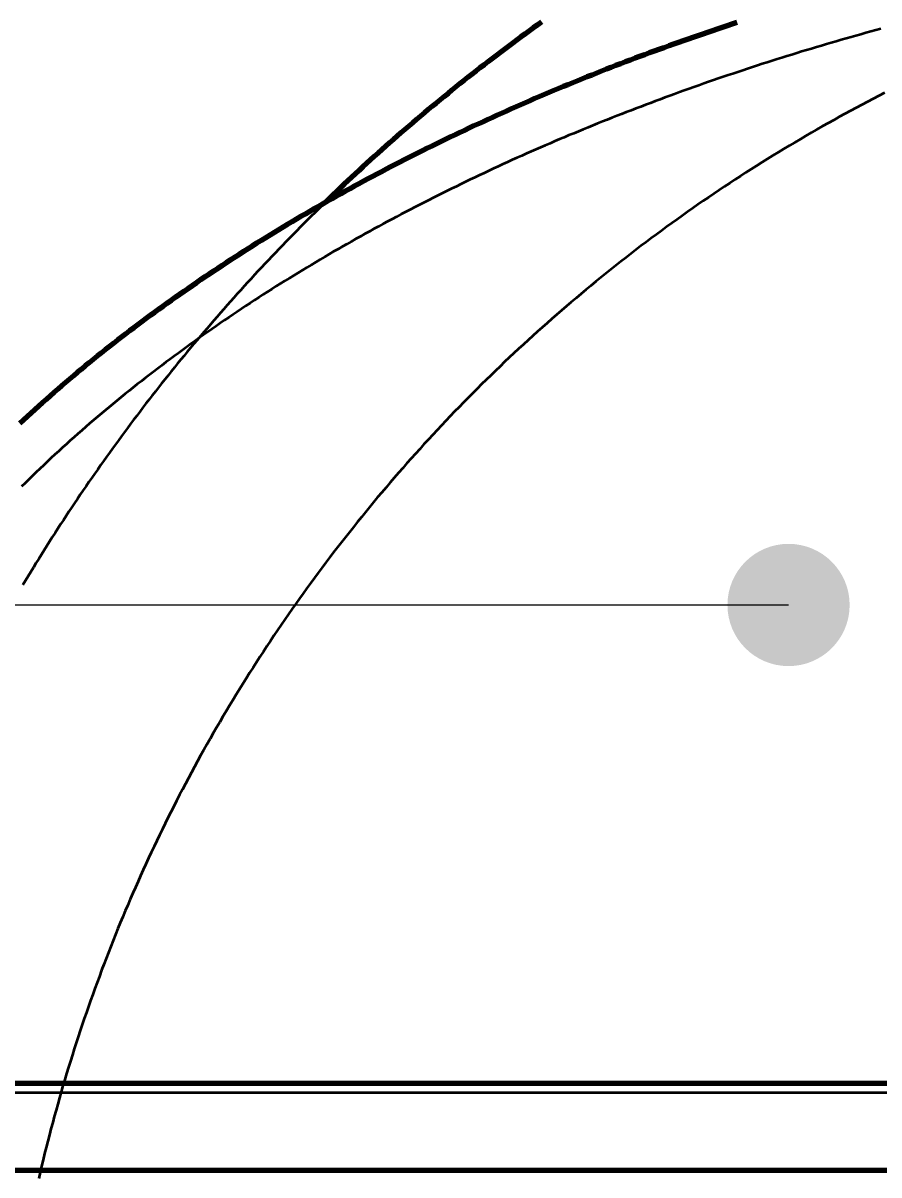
# Model space of a CAD drawing. Header units: millimetres. Extents: x 0 to 2382, y 0 to 420.
# Drawn here: x 140.21 to 148.61, y 315.55 to 326.85 of the extents above; entities that cross this region are included whole.
import ezdxf

# ---------------------------------------------------------------- set-up
doc = ezdxf.new("R2010")
doc.units = ezdxf.units.MM
doc.linetypes.add('IRAM-E-TRAZOS', pattern=[5, 4, -1])
for name, color, linetype, lineweight in [('01-VISIBLE', 7, 'CONTINUOUS', 70), ('02-OCULTA', 4, 'IRAM-E-TRAZOS', 35), ('04-COTA', 3, 'CONTINUOUS', 18), ('08-FINA', 5, 'CONTINUOUS', 18)]:
    doc.layers.add(name, color=color, linetype=linetype, lineweight=lineweight)
doc.styles.add('ISO3098', font='isocpeur.ttf')
doc.dimstyles.new('FLAMA-IRAM', dxfattribs={"dimtxt": 3.5, "dimasz": 3.5, "dimexe": 2, "dimexo": 1.5, "dimgap": 1, "dimtad": 1, "dimdec": 1, "dimtxsty": 'ISO3098', "dimblk": 'IRAM_FLECHA', "dimblk1": 'IRAM_FLECHA', "dimblk2": 'IRAM_FLECHA', "dimcen": 2.5, "dimclrd": 256, "dimclre": 256, "dimclrt": 256, "dimazin": 3, "dimtfac": 1, "dimtmove": 0, "dimatfit": 3, "dimlwd": 18, "dimlwe": 18})

# ---------------------------------------------------------------- blocks, each defined once
blk = doc.blocks.new('IRAM_FLECHA')
blk.add_solid([(0, 0), (-1, 0.125), (-1, -0.125)])

msp = doc.modelspace()

# ---------------------------------------------------------------- hatches: boundary and pattern name
at = {"layer": '08-FINA'}
h = msp.add_hatch(color=7, dxfattribs=at)
h.dxf.hatch_style = 1
edge = h.paths.add_edge_path()
edge.add_arc((147.725, 321.142), 0.6, 0, 360)

# ---------------------------------------------------------------- linework, layer by layer
at = {"layer": '01-VISIBLE'}
for points in [[(140.176, 322.926), (140.213, 322.96), (140.25, 322.995), (140.287, 323.029), (140.325, 323.062), (140.362, 323.096), (140.4, 323.13), (140.438, 323.163), (140.476, 323.197), (140.514, 323.23), (140.552, 323.263), (140.59, 323.296), (140.628, 323.329), (140.667, 323.361), (140.706, 323.394), (140.744, 323.426), (140.783, 323.458), (140.822, 323.491), (140.861, 323.523), (140.9, 323.554), (140.94, 323.586), (140.979, 323.618), (141.019, 323.649), (141.058, 323.68), (141.098, 323.712), (141.138, 323.743), (141.178, 323.774), (141.218, 323.804), (141.258, 323.835), (141.298, 323.866), (141.339, 323.896), (141.379, 323.926), (141.42, 323.956), (141.46, 323.986), (141.501, 324.016), (141.542, 324.046), (141.583, 324.075), (141.624, 324.105), (141.665, 324.134), (141.706, 324.164), (141.747, 324.193), (141.789, 324.222), (141.83, 324.25), (141.872, 324.279), (141.913, 324.308), (141.955, 324.336), (141.997, 324.365), (142.039, 324.393), (142.081, 324.421), (142.123, 324.449), (142.165, 324.477), (142.207, 324.504), (142.249, 324.532), (142.292, 324.559), (142.334, 324.587), (142.377, 324.614), (142.419, 324.641), (142.462, 324.668), (142.505, 324.695), (142.548, 324.722), (142.591, 324.748), (142.634, 324.775), (142.677, 324.801), (142.72, 324.827), (142.763, 324.853), (142.806, 324.879), (142.85, 324.905), (142.893, 324.931), (142.937, 324.957), (142.98, 324.982), (143.024, 325.008), (143.068, 325.033), (143.111, 325.058), (143.155, 325.083), (143.199, 325.108), (143.243, 325.133), (143.287, 325.158), (143.331, 325.182), (143.375, 325.207), (143.42, 325.231), (143.464, 325.255), (143.508, 325.279), (143.553, 325.304), (143.597, 325.327), (143.642, 325.351), (143.686, 325.375), (143.731, 325.398), (143.776, 325.422), (143.821, 325.445), (143.865, 325.468), (143.91, 325.492), (143.955, 325.515), (144, 325.538), (144.045, 325.56), (144.091, 325.583), (144.136, 325.606), (144.181, 325.628), (144.226, 325.65), (144.272, 325.673), (144.317, 325.695), (144.362, 325.717), (144.408, 325.739), (144.453, 325.76), (144.499, 325.782), (144.545, 325.804), (144.59, 325.825), (144.636, 325.847), (144.682, 325.868), (144.728, 325.889), (144.774, 325.91), (144.82, 325.931), (144.866, 325.952), (144.912, 325.973), (144.958, 325.993), (145.004, 326.014), (145.05, 326.034), (145.096, 326.054), (145.143, 326.075), (145.189, 326.095), (145.235, 326.115), (145.282, 326.135), (145.328, 326.155), (145.375, 326.174), (145.421, 326.194), (145.468, 326.214), (145.514, 326.233), (145.561, 326.252), (145.608, 326.271), (145.655, 326.291), (145.701, 326.309), (145.748, 326.328), (145.795, 326.347), (145.842, 326.366), (145.889, 326.384), (145.936, 326.403), (145.983, 326.421), (146.03, 326.439), (146.077, 326.457), (146.125, 326.475), (146.172, 326.493), (146.219, 326.511), (146.266, 326.529), (146.314, 326.546), (146.361, 326.564), (146.409, 326.581), (146.456, 326.598), (146.504, 326.615), (146.551, 326.632), (146.599, 326.649), (146.646, 326.666), (146.694, 326.683), (146.742, 326.7), (146.789, 326.716), (146.837, 326.733), (146.885, 326.749), (146.933, 326.765), (146.98, 326.782), (147.028, 326.798), (147.076, 326.814), (147.124, 326.83), (147.172, 326.846), (147.22, 326.861)], [(145.3, 326.865), (145.259, 326.835), (145.218, 326.806), (145.177, 326.777), (145.137, 326.747), (145.096, 326.717), (145.056, 326.688), (145.015, 326.658), (144.975, 326.628), (144.935, 326.597), (144.895, 326.567), (144.855, 326.537), (144.815, 326.506), (144.775, 326.476), (144.735, 326.445), (144.695, 326.414), (144.656, 326.384), (144.616, 326.353), (144.577, 326.322), (144.537, 326.29), (144.498, 326.259), (144.459, 326.228), (144.42, 326.196), (144.381, 326.164), (144.342, 326.133), (144.303, 326.101), (144.264, 326.069), (144.226, 326.037), (144.187, 326.005), (144.149, 325.972), (144.11, 325.94), (144.072, 325.908), (144.034, 325.875), (143.995, 325.842), (143.957, 325.809), (143.919, 325.777), (143.882, 325.744), (143.844, 325.71), (143.806, 325.677), (143.769, 325.644), (143.731, 325.61), (143.694, 325.577), (143.656, 325.543), (143.619, 325.51), (143.582, 325.476), (143.545, 325.442), (143.508, 325.408), (143.471, 325.374), (143.434, 325.339), (143.398, 325.305), (143.361, 325.271), (143.325, 325.236), (143.288, 325.202), (143.252, 325.167), (143.216, 325.132), (143.18, 325.097)], [(145.3, 326.865), (145.259, 326.835), (145.218, 326.806), (145.177, 326.777), (145.137, 326.747), (145.096, 326.717), (145.056, 326.688), (145.015, 326.658), (144.975, 326.628), (144.935, 326.597), (144.895, 326.567), (144.855, 326.537), (144.815, 326.506), (144.775, 326.476), (144.735, 326.445), (144.695, 326.414), (144.656, 326.384), (144.616, 326.353), (144.577, 326.322), (144.537, 326.29), (144.498, 326.259), (144.459, 326.228), (144.42, 326.196), (144.381, 326.164), (144.342, 326.133), (144.303, 326.101), (144.264, 326.069), (144.226, 326.037), (144.187, 326.005), (144.149, 325.972), (144.11, 325.94), (144.072, 325.908), (144.034, 325.875), (143.995, 325.842), (143.957, 325.809), (143.919, 325.777), (143.882, 325.744), (143.844, 325.71), (143.806, 325.677), (143.769, 325.644), (143.731, 325.61), (143.694, 325.577), (143.656, 325.543), (143.619, 325.51), (143.582, 325.476), (143.545, 325.442), (143.508, 325.408), (143.471, 325.374), (143.434, 325.339), (143.398, 325.305), (143.361, 325.271), (143.325, 325.236), (143.288, 325.202), (143.252, 325.167), (143.216, 325.132), (143.18, 325.097)], [(145.3, 326.865), (145.259, 326.835), (145.218, 326.806), (145.177, 326.777), (145.137, 326.747), (145.096, 326.717), (145.056, 326.688), (145.015, 326.658), (144.975, 326.628), (144.935, 326.597), (144.895, 326.567), (144.855, 326.537), (144.815, 326.506), (144.775, 326.476), (144.735, 326.445), (144.695, 326.414), (144.656, 326.384), (144.616, 326.353), (144.577, 326.322), (144.537, 326.29), (144.498, 326.259), (144.459, 326.228), (144.42, 326.196), (144.381, 326.164), (144.342, 326.133), (144.303, 326.101), (144.264, 326.069), (144.226, 326.037), (144.187, 326.005), (144.149, 325.972), (144.11, 325.94), (144.072, 325.908), (144.034, 325.875), (143.995, 325.842), (143.957, 325.809), (143.919, 325.777), (143.882, 325.744), (143.844, 325.71), (143.806, 325.677), (143.769, 325.644), (143.731, 325.61), (143.694, 325.577), (143.656, 325.543), (143.619, 325.51), (143.582, 325.476), (143.545, 325.442), (143.508, 325.408), (143.471, 325.374), (143.434, 325.339), (143.398, 325.305), (143.361, 325.271), (143.325, 325.236), (143.288, 325.202), (143.252, 325.167), (143.216, 325.132), (143.18, 325.097)], [(145.3, 326.865), (145.259, 326.835), (145.218, 326.806), (145.177, 326.777), (145.137, 326.747), (145.096, 326.717), (145.056, 326.688), (145.015, 326.658), (144.975, 326.628), (144.935, 326.597), (144.895, 326.567), (144.855, 326.537), (144.815, 326.506), (144.775, 326.476), (144.735, 326.445), (144.695, 326.414), (144.656, 326.384), (144.616, 326.353), (144.577, 326.322), (144.537, 326.29), (144.498, 326.259), (144.459, 326.228), (144.42, 326.196), (144.381, 326.164), (144.342, 326.133), (144.303, 326.101), (144.264, 326.069), (144.226, 326.037), (144.187, 326.005), (144.149, 325.972), (144.11, 325.94), (144.072, 325.908), (144.034, 325.875), (143.995, 325.842), (143.957, 325.809), (143.919, 325.777), (143.882, 325.744), (143.844, 325.71), (143.806, 325.677), (143.769, 325.644), (143.731, 325.61), (143.694, 325.577), (143.656, 325.543), (143.619, 325.51), (143.582, 325.476), (143.545, 325.442), (143.508, 325.408), (143.471, 325.374), (143.434, 325.339), (143.398, 325.305), (143.361, 325.271), (143.325, 325.236), (143.288, 325.202), (143.252, 325.167), (143.216, 325.132), (143.18, 325.097)], [(140.12, 316.45), (140.218, 316.45), (140.315, 316.45), (140.413, 316.45), (140.51, 316.45), (140.608, 316.45), (140.705, 316.45), (140.803, 316.45), (140.9, 316.45), (140.998, 316.45), (141.095, 316.45), (141.193, 316.45), (141.29, 316.45), (141.388, 316.45), (141.485, 316.45), (141.583, 316.45), (141.68, 316.45), (141.778, 316.45), (141.875, 316.45), (141.973, 316.45), (142.07, 316.45), (142.168, 316.45), (142.265, 316.45), (142.363, 316.45), (142.46, 316.45), (142.558, 316.45), (142.655, 316.45), (142.753, 316.45), (142.85, 316.45), (142.948, 316.45), (143.045, 316.45), (143.143, 316.45), (143.24, 316.45), (143.338, 316.45), (143.435, 316.45), (143.533, 316.45), (143.63, 316.45), (143.728, 316.45), (143.825, 316.45), (143.923, 316.45), (144.02, 316.45), (144.118, 316.45), (144.215, 316.45), (144.313, 316.45), (144.41, 316.45), (144.508, 316.45), (144.605, 316.45), (144.703, 316.45), (144.8, 316.45), (144.898, 316.45), (144.995, 316.45), (145.093, 316.45), (145.19, 316.45), (145.288, 316.45), (145.385, 316.45), (145.483, 316.45), (145.58, 316.45), (145.678, 316.45), (145.775, 316.45), (145.873, 316.45), (145.97, 316.45), (146.068, 316.45), (146.165, 316.45), (146.263, 316.45), (146.36, 316.45), (146.458, 316.45), (146.555, 316.45), (146.653, 316.45), (146.75, 316.45), (146.848, 316.45), (146.945, 316.45), (147.043, 316.45), (147.14, 316.45), (147.238, 316.45), (147.335, 316.45), (147.433, 316.45), (147.53, 316.45), (147.628, 316.45), (147.725, 316.45), (147.823, 316.45), (147.92, 316.45), (148.018, 316.45), (148.115, 316.45), (148.213, 316.45), (148.31, 316.45), (148.408, 316.45), (148.505, 316.45), (148.603, 316.45), (148.7, 316.45)], [(140.127, 315.595), (140.223, 315.595), (140.32, 315.595), (140.416, 315.595), (140.512, 315.595), (140.608, 315.595), (140.705, 315.595), (140.801, 315.595), (140.897, 315.595), (140.994, 315.595), (141.09, 315.595), (141.186, 315.595), (141.283, 315.595), (141.379, 315.595), (141.475, 315.595), (141.572, 315.595), (141.668, 315.595), (141.764, 315.595), (141.861, 315.595), (141.957, 315.595), (142.053, 315.595), (142.149, 315.595), (142.246, 315.595), (142.342, 315.595), (142.438, 315.595), (142.535, 315.595), (142.631, 315.595), (142.727, 315.595), (142.824, 315.595), (142.92, 315.595), (143.016, 315.595), (143.113, 315.595), (143.209, 315.595), (143.305, 315.595), (143.402, 315.595), (143.498, 315.595), (143.594, 315.595), (143.69, 315.595), (143.787, 315.595), (143.883, 315.595), (143.979, 315.595), (144.076, 315.595), (144.172, 315.595), (144.268, 315.595), (144.365, 315.595), (144.461, 315.595), (144.557, 315.595), (144.654, 315.595), (144.75, 315.595), (144.846, 315.595), (144.943, 315.595), (145.039, 315.595), (145.135, 315.595), (145.231, 315.595), (145.328, 315.595), (145.424, 315.595), (145.52, 315.595), (145.617, 315.595), (145.713, 315.595), (145.809, 315.595), (145.906, 315.595), (146.002, 315.595), (146.098, 315.595), (146.195, 315.595), (146.291, 315.595), (146.387, 315.595), (146.484, 315.595), (146.58, 315.595), (146.676, 315.595), (146.772, 315.595), (146.869, 315.595), (146.965, 315.595), (147.061, 315.595), (147.158, 315.595), (147.254, 315.595), (147.35, 315.595), (147.447, 315.595), (147.543, 315.595), (147.639, 315.595), (147.736, 315.595), (147.832, 315.595), (147.928, 315.595), (148.025, 315.595), (148.121, 315.595), (148.217, 315.595), (148.313, 315.595), (148.41, 315.595), (148.506, 315.595), (148.602, 315.595), (148.699, 315.595)]]:
    msp.add_lwpolyline(points, dxfattribs=at)
at = {"layer": '02-OCULTA'}
for points in [[(148.631, 326.797), (148.582, 326.784), (148.534, 326.77), (148.485, 326.757), (148.436, 326.743), (148.387, 326.73), (148.339, 326.716), (148.29, 326.702), (148.241, 326.688), (148.193, 326.674), (148.144, 326.66), (148.096, 326.646), (148.047, 326.631), (147.999, 326.617), (147.95, 326.602), (147.902, 326.588), (147.853, 326.573), (147.805, 326.558), (147.757, 326.543), (147.708, 326.528), (147.66, 326.513), (147.612, 326.498), (147.563, 326.483), (147.515, 326.468), (147.467, 326.452), (147.419, 326.436), (147.371, 326.421), (147.323, 326.405), (147.275, 326.389), (147.227, 326.373), (147.179, 326.357), (147.131, 326.341), (147.083, 326.325), (147.035, 326.308), (146.987, 326.292), (146.939, 326.276), (146.892, 326.259), (146.844, 326.242), (146.796, 326.225), (146.748, 326.208), (146.701, 326.191), (146.653, 326.174), (146.606, 326.157), (146.558, 326.14), (146.511, 326.122), (146.463, 326.105), (146.416, 326.087), (146.368, 326.069), (146.321, 326.051), (146.274, 326.033), (146.226, 326.015), (146.179, 325.997), (146.132, 325.979), (146.085, 325.961), (146.038, 325.942), (145.991, 325.924), (145.944, 325.905), (145.897, 325.886), (145.85, 325.867), (145.803, 325.848), (145.756, 325.829), (145.709, 325.81), (145.662, 325.791), (145.616, 325.771), (145.569, 325.752), (145.522, 325.732), (145.476, 325.713), (145.429, 325.693), (145.383, 325.673), (145.336, 325.653), (145.29, 325.633), (145.243, 325.612), (145.197, 325.592), (145.151, 325.572), (145.105, 325.551), (145.058, 325.53), (145.012, 325.51), (144.966, 325.489), (144.92, 325.468), (144.874, 325.446), (144.828, 325.425), (144.782, 325.404), (144.737, 325.382), (144.691, 325.361), (144.645, 325.339), (144.599, 325.317), (144.554, 325.295), (144.508, 325.273), (144.463, 325.251), (144.417, 325.229), (144.372, 325.207), (144.327, 325.184), (144.281, 325.162), (144.236, 325.139), (144.191, 325.116), (144.146, 325.093), (144.101, 325.07), (144.056, 325.047), (144.011, 325.024), (143.966, 325), (143.921, 324.977), (143.876, 324.953), (143.832, 324.929), (143.787, 324.906), (143.743, 324.882), (143.698, 324.857), (143.654, 324.833), (143.609, 324.809), (143.565, 324.784), (143.521, 324.76), (143.477, 324.735), (143.433, 324.71), (143.389, 324.685), (143.345, 324.66), (143.301, 324.635), (143.257, 324.61), (143.213, 324.584), (143.17, 324.559), (143.126, 324.533), (143.082, 324.507), (143.039, 324.481), (142.996, 324.455), (142.952, 324.429), (142.909, 324.403), (142.866, 324.376), (142.823, 324.35), (142.78, 324.323), (142.737, 324.296), (142.694, 324.27), (142.651, 324.242), (142.609, 324.215), (142.566, 324.188), (142.524, 324.161), (142.481, 324.133), (142.439, 324.105), (142.397, 324.077), (142.354, 324.049), (142.312, 324.021), (142.27, 323.993), (142.228, 323.965), (142.187, 323.936), (142.145, 323.908), (142.103, 323.879), (142.062, 323.85), (142.02, 323.821), (141.979, 323.792), (141.937, 323.763), (141.896, 323.733), (141.855, 323.704), (141.814, 323.674), (141.773, 323.644), (141.733, 323.615), (141.692, 323.584), (141.651, 323.554), (141.611, 323.524), (141.57, 323.493), (141.53, 323.463), (141.49, 323.432), (141.45, 323.401), (141.41, 323.37), (141.37, 323.339), (141.33, 323.308), (141.29, 323.276), (141.251, 323.245), (141.211, 323.213), (141.172, 323.181), (141.133, 323.149), (141.094, 323.117), (141.055, 323.085), (141.016, 323.053), (140.977, 323.02), (140.938, 322.988), (140.9, 322.955), (140.861, 322.922), (140.823, 322.889), (140.785, 322.856), (140.747, 322.822), (140.709, 322.789), (140.671, 322.755), (140.634, 322.721), (140.596, 322.687), (140.559, 322.653), (140.521, 322.619), (140.484, 322.585), (140.447, 322.55), (140.411, 322.515), (140.374, 322.48), (140.337, 322.445), (140.301, 322.41), (140.265, 322.375), (140.229, 322.339), (140.193, 322.304)], [(148.666, 326.169), (148.611, 326.14), (148.555, 326.111), (148.499, 326.082), (148.444, 326.052), (148.388, 326.023), (148.333, 325.993), (148.278, 325.963), (148.223, 325.933), (148.168, 325.902), (148.113, 325.872), (148.058, 325.841), (148.004, 325.81), (147.949, 325.778), (147.895, 325.747), (147.841, 325.715), (147.786, 325.683), (147.733, 325.651), (147.679, 325.618), (147.625, 325.586), (147.571, 325.553), (147.518, 325.52), (147.465, 325.487), (147.411, 325.453), (147.358, 325.42), (147.306, 325.386), (147.253, 325.352), (147.2, 325.317), (147.148, 325.283), (147.095, 325.248), (147.043, 325.213), (146.991, 325.178), (146.939, 325.143), (146.887, 325.108), (146.835, 325.072), (146.784, 325.036), (146.732, 325), (146.681, 324.963), (146.63, 324.927), (146.579, 324.89), (146.528, 324.853), (146.478, 324.816), (146.427, 324.779), (146.377, 324.741), (146.326, 324.704), (146.276, 324.666), (146.226, 324.628), (146.177, 324.589), (146.127, 324.551), (146.077, 324.512), (146.028, 324.473), (145.979, 324.434), (145.93, 324.395), (145.881, 324.355), (145.832, 324.316), (145.784, 324.276), (145.735, 324.236), (145.687, 324.196), (145.639, 324.155), (145.591, 324.115), (145.543, 324.074), (145.496, 324.033), (145.448, 323.992), (145.401, 323.95), (145.354, 323.909), (145.307, 323.867), (145.26, 323.825), (145.213, 323.783), (145.167, 323.741), (145.121, 323.698), (145.074, 323.656), (145.028, 323.613), (144.983, 323.57), (144.937, 323.527), (144.892, 323.483), (144.846, 323.44), (144.801, 323.396), (144.756, 323.352), (144.711, 323.308), (144.667, 323.264), (144.622, 323.219), (144.578, 323.175), (144.534, 323.13), (144.49, 323.085), (144.446, 323.04), (144.403, 322.995), (144.36, 322.949), (144.316, 322.904), (144.273, 322.858), (144.231, 322.812), (144.188, 322.766), (144.145, 322.719), (144.103, 322.673), (144.061, 322.626), (144.019, 322.58), (143.977, 322.533), (143.936, 322.485), (143.894, 322.438), (143.853, 322.391), (143.812, 322.343), (143.772, 322.295), (143.731, 322.247), (143.69, 322.199), (143.65, 322.151), (143.61, 322.103), (143.57, 322.054), (143.531, 322.005), (143.491, 321.957), (143.452, 321.907), (143.413, 321.858), (143.374, 321.809), (143.335, 321.759), (143.297, 321.71), (143.258, 321.66), (143.22, 321.61), (143.182, 321.56), (143.145, 321.51), (143.107, 321.459), (143.07, 321.409), (143.033, 321.358), (142.996, 321.307), (142.959, 321.256), (142.922, 321.205), (142.886, 321.154), (142.85, 321.103), (142.814, 321.051), (142.778, 320.999), (142.743, 320.948), (142.707, 320.896), (142.672, 320.844), (142.637, 320.791), (142.603, 320.739), (142.568, 320.687), (142.534, 320.634), (142.5, 320.581), (142.466, 320.528), (142.432, 320.475), (142.399, 320.422), (142.366, 320.369), (142.333, 320.315), (142.3, 320.262), (142.267, 320.208), (142.235, 320.154), (142.202, 320.1), (142.17, 320.046), (142.139, 319.992), (142.107, 319.938), (142.076, 319.883), (142.045, 319.829), (142.014, 319.774), (141.983, 319.719), (141.952, 319.664), (141.922, 319.609), (141.892, 319.554), (141.862, 319.499), (141.833, 319.443), (141.803, 319.388), (141.774, 319.332), (141.745, 319.277), (141.716, 319.221), (141.688, 319.165), (141.659, 319.109), (141.631, 319.052), (141.603, 318.996), (141.576, 318.94), (141.548, 318.883), (141.521, 318.827), (141.494, 318.77), (141.467, 318.713), (141.441, 318.656), (141.414, 318.599), (141.388, 318.542), (141.362, 318.485), (141.337, 318.427), (141.311, 318.37), (141.286, 318.312), (141.261, 318.255), (141.236, 318.197), (141.212, 318.139), (141.188, 318.081), (141.163, 318.023), (141.14, 317.965), (141.116, 317.907), (141.093, 317.849), (141.069, 317.79), (141.046, 317.732), (141.024, 317.673), (141.001, 317.614), (140.979, 317.556), (140.957, 317.497), (140.935, 317.438), (140.914, 317.379), (140.892, 317.32), (140.871, 317.261), (140.85, 317.201), (140.83, 317.142), (140.809, 317.083), (140.789, 317.023), (140.769, 316.964), (140.75, 316.904), (140.73, 316.844), (140.711, 316.784), (140.692, 316.725), (140.673, 316.665), (140.655, 316.605), (140.636, 316.544), (140.618, 316.484), (140.6, 316.424), (140.583, 316.364), (140.566, 316.303), (140.548, 316.243), (140.532, 316.182), (140.515, 316.122), (140.499, 316.061), (140.482, 316), (140.466, 315.94), (140.451, 315.879), (140.435, 315.818), (140.42, 315.757), (140.405, 315.696), (140.39, 315.635), (140.376, 315.574), (140.362, 315.513)], [(148.666, 326.169), (148.611, 326.14), (148.555, 326.111), (148.499, 326.082), (148.444, 326.052), (148.388, 326.023), (148.333, 325.993), (148.278, 325.963), (148.223, 325.933), (148.168, 325.902), (148.113, 325.872), (148.058, 325.841), (148.004, 325.81), (147.949, 325.778), (147.895, 325.747), (147.841, 325.715), (147.786, 325.683), (147.733, 325.651), (147.679, 325.618), (147.625, 325.586), (147.571, 325.553), (147.518, 325.52), (147.465, 325.487), (147.411, 325.453), (147.358, 325.42), (147.306, 325.386), (147.253, 325.352), (147.2, 325.317), (147.148, 325.283), (147.095, 325.248), (147.043, 325.213), (146.991, 325.178), (146.939, 325.143), (146.887, 325.108), (146.835, 325.072), (146.784, 325.036), (146.732, 325), (146.681, 324.963), (146.63, 324.927), (146.579, 324.89), (146.528, 324.853), (146.478, 324.816), (146.427, 324.779), (146.377, 324.741), (146.326, 324.704), (146.276, 324.666), (146.226, 324.628), (146.177, 324.589), (146.127, 324.551), (146.077, 324.512), (146.028, 324.473), (145.979, 324.434), (145.93, 324.395), (145.881, 324.355), (145.832, 324.316), (145.784, 324.276), (145.735, 324.236), (145.687, 324.196), (145.639, 324.155), (145.591, 324.115), (145.543, 324.074), (145.496, 324.033), (145.448, 323.992), (145.401, 323.95), (145.354, 323.909), (145.307, 323.867), (145.26, 323.825), (145.213, 323.783), (145.167, 323.741), (145.121, 323.698), (145.074, 323.656), (145.028, 323.613), (144.983, 323.57), (144.937, 323.527), (144.892, 323.483), (144.846, 323.44), (144.801, 323.396), (144.756, 323.352), (144.711, 323.308), (144.667, 323.264), (144.622, 323.219), (144.578, 323.175), (144.534, 323.13), (144.49, 323.085), (144.446, 323.04), (144.403, 322.995), (144.36, 322.949), (144.316, 322.904), (144.273, 322.858), (144.231, 322.812), (144.188, 322.766), (144.145, 322.719), (144.103, 322.673), (144.061, 322.626), (144.019, 322.58), (143.977, 322.533), (143.936, 322.485), (143.894, 322.438), (143.853, 322.391), (143.812, 322.343), (143.772, 322.295), (143.731, 322.247), (143.69, 322.199), (143.65, 322.151), (143.61, 322.103), (143.57, 322.054), (143.531, 322.005), (143.491, 321.957), (143.452, 321.907), (143.413, 321.858), (143.374, 321.809), (143.335, 321.759), (143.297, 321.71), (143.258, 321.66), (143.22, 321.61), (143.182, 321.56), (143.145, 321.51), (143.107, 321.459), (143.07, 321.409), (143.033, 321.358), (142.996, 321.307), (142.959, 321.256), (142.922, 321.205), (142.886, 321.154), (142.85, 321.103), (142.814, 321.051), (142.778, 320.999), (142.743, 320.948), (142.707, 320.896), (142.672, 320.844), (142.637, 320.791), (142.603, 320.739), (142.568, 320.687), (142.534, 320.634), (142.5, 320.581), (142.466, 320.528), (142.432, 320.475), (142.399, 320.422), (142.366, 320.369), (142.333, 320.315), (142.3, 320.262), (142.267, 320.208), (142.235, 320.154), (142.202, 320.1), (142.17, 320.046), (142.139, 319.992), (142.107, 319.938), (142.076, 319.883), (142.045, 319.829), (142.014, 319.774), (141.983, 319.719), (141.952, 319.664), (141.922, 319.609), (141.892, 319.554), (141.862, 319.499), (141.833, 319.443), (141.803, 319.388), (141.774, 319.332), (141.745, 319.277), (141.716, 319.221), (141.688, 319.165), (141.659, 319.109), (141.631, 319.052), (141.603, 318.996), (141.576, 318.94), (141.548, 318.883), (141.521, 318.827), (141.494, 318.77), (141.467, 318.713), (141.441, 318.656), (141.414, 318.599), (141.388, 318.542), (141.362, 318.485), (141.337, 318.427), (141.311, 318.37), (141.286, 318.312), (141.261, 318.255), (141.236, 318.197), (141.212, 318.139), (141.188, 318.081), (141.163, 318.023), (141.14, 317.965), (141.116, 317.907), (141.093, 317.849), (141.069, 317.79), (141.046, 317.732), (141.024, 317.673), (141.001, 317.614), (140.979, 317.556), (140.957, 317.497), (140.935, 317.438), (140.914, 317.379), (140.892, 317.32), (140.871, 317.261), (140.85, 317.201), (140.83, 317.142), (140.809, 317.083), (140.789, 317.023), (140.769, 316.964), (140.75, 316.904), (140.73, 316.844), (140.711, 316.784), (140.692, 316.725), (140.673, 316.665), (140.655, 316.605), (140.636, 316.544), (140.618, 316.484), (140.6, 316.424), (140.583, 316.364), (140.566, 316.303), (140.548, 316.243), (140.532, 316.182), (140.515, 316.122), (140.499, 316.061), (140.482, 316), (140.466, 315.94), (140.451, 315.879), (140.435, 315.818), (140.42, 315.757), (140.405, 315.696), (140.39, 315.635), (140.376, 315.574), (140.362, 315.513)], [(148.666, 326.169), (148.611, 326.14), (148.555, 326.111), (148.499, 326.082), (148.444, 326.052), (148.388, 326.023), (148.333, 325.993), (148.278, 325.963), (148.223, 325.933), (148.168, 325.902), (148.113, 325.872), (148.058, 325.841), (148.004, 325.81), (147.949, 325.778), (147.895, 325.747), (147.841, 325.715), (147.786, 325.683), (147.733, 325.651), (147.679, 325.618), (147.625, 325.586), (147.571, 325.553), (147.518, 325.52), (147.465, 325.487), (147.411, 325.453), (147.358, 325.42), (147.306, 325.386), (147.253, 325.352), (147.2, 325.317), (147.148, 325.283), (147.095, 325.248), (147.043, 325.213), (146.991, 325.178), (146.939, 325.143), (146.887, 325.108), (146.835, 325.072), (146.784, 325.036), (146.732, 325), (146.681, 324.963), (146.63, 324.927), (146.579, 324.89), (146.528, 324.853), (146.478, 324.816), (146.427, 324.779), (146.377, 324.741), (146.326, 324.704), (146.276, 324.666), (146.226, 324.628), (146.177, 324.589), (146.127, 324.551), (146.077, 324.512), (146.028, 324.473), (145.979, 324.434), (145.93, 324.395), (145.881, 324.355), (145.832, 324.316), (145.784, 324.276), (145.735, 324.236), (145.687, 324.196), (145.639, 324.155), (145.591, 324.115), (145.543, 324.074), (145.496, 324.033), (145.448, 323.992), (145.401, 323.95), (145.354, 323.909), (145.307, 323.867), (145.26, 323.825), (145.213, 323.783), (145.167, 323.741), (145.121, 323.698), (145.074, 323.656), (145.028, 323.613), (144.983, 323.57), (144.937, 323.527), (144.892, 323.483), (144.846, 323.44), (144.801, 323.396), (144.756, 323.352), (144.711, 323.308), (144.667, 323.264), (144.622, 323.219), (144.578, 323.175), (144.534, 323.13), (144.49, 323.085), (144.446, 323.04), (144.403, 322.995), (144.36, 322.949), (144.316, 322.904), (144.273, 322.858), (144.231, 322.812), (144.188, 322.766), (144.145, 322.719), (144.103, 322.673), (144.061, 322.626), (144.019, 322.58), (143.977, 322.533), (143.936, 322.485), (143.894, 322.438), (143.853, 322.391), (143.812, 322.343), (143.772, 322.295), (143.731, 322.247), (143.69, 322.199), (143.65, 322.151), (143.61, 322.103), (143.57, 322.054), (143.531, 322.005), (143.491, 321.957), (143.452, 321.907), (143.413, 321.858), (143.374, 321.809), (143.335, 321.759), (143.297, 321.71), (143.258, 321.66), (143.22, 321.61), (143.182, 321.56), (143.145, 321.51), (143.107, 321.459), (143.07, 321.409), (143.033, 321.358), (142.996, 321.307), (142.959, 321.256), (142.922, 321.205), (142.886, 321.154), (142.85, 321.103), (142.814, 321.051), (142.778, 320.999), (142.743, 320.948), (142.707, 320.896), (142.672, 320.844), (142.637, 320.791), (142.603, 320.739), (142.568, 320.687), (142.534, 320.634), (142.5, 320.581), (142.466, 320.528), (142.432, 320.475), (142.399, 320.422), (142.366, 320.369), (142.333, 320.315), (142.3, 320.262), (142.267, 320.208), (142.235, 320.154), (142.202, 320.1), (142.17, 320.046), (142.139, 319.992), (142.107, 319.938), (142.076, 319.883), (142.045, 319.829), (142.014, 319.774), (141.983, 319.719), (141.952, 319.664), (141.922, 319.609), (141.892, 319.554), (141.862, 319.499), (141.833, 319.443), (141.803, 319.388), (141.774, 319.332), (141.745, 319.277), (141.716, 319.221), (141.688, 319.165), (141.659, 319.109), (141.631, 319.052), (141.603, 318.996), (141.576, 318.94), (141.548, 318.883), (141.521, 318.827), (141.494, 318.77), (141.467, 318.713), (141.441, 318.656), (141.414, 318.599), (141.388, 318.542), (141.362, 318.485), (141.337, 318.427), (141.311, 318.37), (141.286, 318.312), (141.261, 318.255), (141.236, 318.197), (141.212, 318.139), (141.188, 318.081), (141.163, 318.023), (141.14, 317.965), (141.116, 317.907), (141.093, 317.849), (141.069, 317.79), (141.046, 317.732), (141.024, 317.673), (141.001, 317.614), (140.979, 317.556), (140.957, 317.497), (140.935, 317.438), (140.914, 317.379), (140.892, 317.32), (140.871, 317.261), (140.85, 317.201), (140.83, 317.142), (140.809, 317.083), (140.789, 317.023), (140.769, 316.964), (140.75, 316.904), (140.73, 316.844), (140.711, 316.784), (140.692, 316.725), (140.673, 316.665), (140.655, 316.605), (140.636, 316.544), (140.618, 316.484), (140.6, 316.424), (140.583, 316.364), (140.566, 316.303), (140.548, 316.243), (140.532, 316.182), (140.515, 316.122), (140.499, 316.061), (140.482, 316), (140.466, 315.94), (140.451, 315.879), (140.435, 315.818), (140.42, 315.757), (140.405, 315.696), (140.39, 315.635), (140.376, 315.574), (140.362, 315.513)], [(148.666, 326.169), (148.611, 326.14), (148.555, 326.111), (148.499, 326.082), (148.444, 326.052), (148.388, 326.023), (148.333, 325.993), (148.278, 325.963), (148.223, 325.933), (148.168, 325.902), (148.113, 325.872), (148.058, 325.841), (148.004, 325.81), (147.949, 325.778), (147.895, 325.747), (147.841, 325.715), (147.786, 325.683), (147.733, 325.651), (147.679, 325.618), (147.625, 325.586), (147.571, 325.553), (147.518, 325.52), (147.465, 325.487), (147.411, 325.453), (147.358, 325.42), (147.306, 325.386), (147.253, 325.352), (147.2, 325.317), (147.148, 325.283), (147.095, 325.248), (147.043, 325.213), (146.991, 325.178), (146.939, 325.143), (146.887, 325.108), (146.835, 325.072), (146.784, 325.036), (146.732, 325), (146.681, 324.963), (146.63, 324.927), (146.579, 324.89), (146.528, 324.853), (146.478, 324.816), (146.427, 324.779), (146.377, 324.741), (146.326, 324.704), (146.276, 324.666), (146.226, 324.628), (146.177, 324.589), (146.127, 324.551), (146.077, 324.512), (146.028, 324.473), (145.979, 324.434), (145.93, 324.395), (145.881, 324.355), (145.832, 324.316), (145.784, 324.276), (145.735, 324.236), (145.687, 324.196), (145.639, 324.155), (145.591, 324.115), (145.543, 324.074), (145.496, 324.033), (145.448, 323.992), (145.401, 323.95), (145.354, 323.909), (145.307, 323.867), (145.26, 323.825), (145.213, 323.783), (145.167, 323.741), (145.121, 323.698), (145.074, 323.656), (145.028, 323.613), (144.983, 323.57), (144.937, 323.527), (144.892, 323.483), (144.846, 323.44), (144.801, 323.396), (144.756, 323.352), (144.711, 323.308), (144.667, 323.264), (144.622, 323.219), (144.578, 323.175), (144.534, 323.13), (144.49, 323.085), (144.446, 323.04), (144.403, 322.995), (144.36, 322.949), (144.316, 322.904), (144.273, 322.858), (144.231, 322.812), (144.188, 322.766), (144.145, 322.719), (144.103, 322.673), (144.061, 322.626), (144.019, 322.58), (143.977, 322.533), (143.936, 322.485), (143.894, 322.438), (143.853, 322.391), (143.812, 322.343), (143.772, 322.295), (143.731, 322.247), (143.69, 322.199), (143.65, 322.151), (143.61, 322.103), (143.57, 322.054), (143.531, 322.005), (143.491, 321.957), (143.452, 321.907), (143.413, 321.858), (143.374, 321.809), (143.335, 321.759), (143.297, 321.71), (143.258, 321.66), (143.22, 321.61), (143.182, 321.56), (143.145, 321.51), (143.107, 321.459), (143.07, 321.409), (143.033, 321.358), (142.996, 321.307), (142.959, 321.256), (142.922, 321.205), (142.886, 321.154), (142.85, 321.103), (142.814, 321.051), (142.778, 320.999), (142.743, 320.948), (142.707, 320.896), (142.672, 320.844), (142.637, 320.791), (142.603, 320.739), (142.568, 320.687), (142.534, 320.634), (142.5, 320.581), (142.466, 320.528), (142.432, 320.475), (142.399, 320.422), (142.366, 320.369), (142.333, 320.315), (142.3, 320.262), (142.267, 320.208), (142.235, 320.154), (142.202, 320.1), (142.17, 320.046), (142.139, 319.992), (142.107, 319.938), (142.076, 319.883), (142.045, 319.829), (142.014, 319.774), (141.983, 319.719), (141.952, 319.664), (141.922, 319.609), (141.892, 319.554), (141.862, 319.499), (141.833, 319.443), (141.803, 319.388), (141.774, 319.332), (141.745, 319.277), (141.716, 319.221), (141.688, 319.165), (141.659, 319.109), (141.631, 319.052), (141.603, 318.996), (141.576, 318.94), (141.548, 318.883), (141.521, 318.827), (141.494, 318.77), (141.467, 318.713), (141.441, 318.656), (141.414, 318.599), (141.388, 318.542), (141.362, 318.485), (141.337, 318.427), (141.311, 318.37), (141.286, 318.312), (141.261, 318.255), (141.236, 318.197), (141.212, 318.139), (141.188, 318.081), (141.163, 318.023), (141.14, 317.965), (141.116, 317.907), (141.093, 317.849), (141.069, 317.79), (141.046, 317.732), (141.024, 317.673), (141.001, 317.614), (140.979, 317.556), (140.957, 317.497), (140.935, 317.438), (140.914, 317.379), (140.892, 317.32), (140.871, 317.261), (140.85, 317.201), (140.83, 317.142), (140.809, 317.083), (140.789, 317.023), (140.769, 316.964), (140.75, 316.904), (140.73, 316.844), (140.711, 316.784), (140.692, 316.725), (140.673, 316.665), (140.655, 316.605), (140.636, 316.544), (140.618, 316.484), (140.6, 316.424), (140.583, 316.364), (140.566, 316.303), (140.548, 316.243), (140.532, 316.182), (140.515, 316.122), (140.499, 316.061), (140.482, 316), (140.466, 315.94), (140.451, 315.879), (140.435, 315.818), (140.42, 315.757), (140.405, 315.696), (140.39, 315.635), (140.376, 315.574), (140.362, 315.513)], [(143.18, 325.097), (143.144, 325.062), (143.108, 325.027), (143.072, 324.992), (143.037, 324.957), (143.001, 324.922), (142.966, 324.886), (142.93, 324.851), (142.895, 324.815), (142.86, 324.779), (142.825, 324.744), (142.79, 324.708), (142.755, 324.672), (142.721, 324.636), (142.686, 324.6), (142.652, 324.563), (142.617, 324.527), (142.583, 324.49), (142.549, 324.454), (142.514, 324.417), (142.48, 324.381), (142.447, 324.344), (142.413, 324.307), (142.379, 324.27), (142.345, 324.233), (142.312, 324.196), (142.278, 324.158), (142.245, 324.121), (142.212, 324.084), (142.179, 324.046), (142.146, 324.008), (142.113, 323.971), (142.08, 323.933), (142.047, 323.895), (142.015, 323.857), (141.982, 323.819), (141.95, 323.781), (141.918, 323.742), (141.885, 323.704), (141.853, 323.666), (141.821, 323.627), (141.789, 323.588), (141.758, 323.55), (141.726, 323.511), (141.695, 323.472), (141.663, 323.433), (141.632, 323.394), (141.601, 323.355), (141.569, 323.316), (141.538, 323.277), (141.507, 323.237), (141.477, 323.198), (141.446, 323.158), (141.415, 323.119), (141.385, 323.079), (141.355, 323.039), (141.324, 322.999), (141.294, 322.959), (141.264, 322.919), (141.234, 322.879), (141.204, 322.839), (141.175, 322.798), (141.145, 322.758), (141.116, 322.718), (141.086, 322.677), (141.057, 322.637), (141.028, 322.596), (140.999, 322.555), (140.97, 322.514), (140.941, 322.473), (140.912, 322.432), (140.884, 322.391), (140.855, 322.35), (140.827, 322.309), (140.798, 322.268), (140.77, 322.226), (140.742, 322.185), (140.714, 322.143), (140.686, 322.101), (140.659, 322.06), (140.631, 322.018), (140.604, 321.976), (140.576, 321.934), (140.549, 321.892), (140.522, 321.85), (140.495, 321.808), (140.468, 321.766), (140.441, 321.724), (140.415, 321.681), (140.388, 321.639), (140.362, 321.596), (140.335, 321.554), (140.309, 321.511), (140.283, 321.468), (140.257, 321.425), (140.231, 321.383), (140.205, 321.34)], [(143.18, 325.097), (143.144, 325.062), (143.108, 325.027), (143.072, 324.992), (143.037, 324.957), (143.001, 324.922), (142.966, 324.886), (142.93, 324.851), (142.895, 324.815), (142.86, 324.779), (142.825, 324.744), (142.79, 324.708), (142.755, 324.672), (142.721, 324.636), (142.686, 324.6), (142.652, 324.563), (142.617, 324.527), (142.583, 324.49), (142.549, 324.454), (142.514, 324.417), (142.48, 324.381), (142.447, 324.344), (142.413, 324.307), (142.379, 324.27), (142.345, 324.233), (142.312, 324.196), (142.278, 324.158), (142.245, 324.121), (142.212, 324.084), (142.179, 324.046), (142.146, 324.008), (142.113, 323.971), (142.08, 323.933), (142.047, 323.895), (142.015, 323.857), (141.982, 323.819), (141.95, 323.781), (141.918, 323.742), (141.885, 323.704), (141.853, 323.666), (141.821, 323.627), (141.789, 323.588), (141.758, 323.55), (141.726, 323.511), (141.695, 323.472), (141.663, 323.433), (141.632, 323.394), (141.601, 323.355), (141.569, 323.316), (141.538, 323.277), (141.507, 323.237), (141.477, 323.198), (141.446, 323.158), (141.415, 323.119), (141.385, 323.079), (141.355, 323.039), (141.324, 322.999), (141.294, 322.959), (141.264, 322.919), (141.234, 322.879), (141.204, 322.839), (141.175, 322.798), (141.145, 322.758), (141.116, 322.718), (141.086, 322.677), (141.057, 322.637), (141.028, 322.596), (140.999, 322.555), (140.97, 322.514), (140.941, 322.473), (140.912, 322.432), (140.884, 322.391), (140.855, 322.35), (140.827, 322.309), (140.798, 322.268), (140.77, 322.226), (140.742, 322.185), (140.714, 322.143), (140.686, 322.101), (140.659, 322.06), (140.631, 322.018), (140.604, 321.976), (140.576, 321.934), (140.549, 321.892), (140.522, 321.85), (140.495, 321.808), (140.468, 321.766), (140.441, 321.724), (140.415, 321.681), (140.388, 321.639), (140.362, 321.596), (140.335, 321.554), (140.309, 321.511), (140.283, 321.468), (140.257, 321.425), (140.231, 321.383), (140.205, 321.34)], [(143.18, 325.097), (143.144, 325.062), (143.108, 325.027), (143.072, 324.992), (143.037, 324.957), (143.001, 324.922), (142.966, 324.886), (142.93, 324.851), (142.895, 324.815), (142.86, 324.779), (142.825, 324.744), (142.79, 324.708), (142.755, 324.672), (142.721, 324.636), (142.686, 324.6), (142.652, 324.563), (142.617, 324.527), (142.583, 324.49), (142.549, 324.454), (142.514, 324.417), (142.48, 324.381), (142.447, 324.344), (142.413, 324.307), (142.379, 324.27), (142.345, 324.233), (142.312, 324.196), (142.278, 324.158), (142.245, 324.121), (142.212, 324.084), (142.179, 324.046), (142.146, 324.008), (142.113, 323.971), (142.08, 323.933), (142.047, 323.895), (142.015, 323.857), (141.982, 323.819), (141.95, 323.781), (141.918, 323.742), (141.885, 323.704), (141.853, 323.666), (141.821, 323.627), (141.789, 323.588), (141.758, 323.55), (141.726, 323.511), (141.695, 323.472), (141.663, 323.433), (141.632, 323.394), (141.601, 323.355), (141.569, 323.316), (141.538, 323.277), (141.507, 323.237), (141.477, 323.198), (141.446, 323.158), (141.415, 323.119), (141.385, 323.079), (141.355, 323.039), (141.324, 322.999), (141.294, 322.959), (141.264, 322.919), (141.234, 322.879), (141.204, 322.839), (141.175, 322.798), (141.145, 322.758), (141.116, 322.718), (141.086, 322.677), (141.057, 322.637), (141.028, 322.596), (140.999, 322.555), (140.97, 322.514), (140.941, 322.473), (140.912, 322.432), (140.884, 322.391), (140.855, 322.35), (140.827, 322.309), (140.798, 322.268), (140.77, 322.226), (140.742, 322.185), (140.714, 322.143), (140.686, 322.101), (140.659, 322.06), (140.631, 322.018), (140.604, 321.976), (140.576, 321.934), (140.549, 321.892), (140.522, 321.85), (140.495, 321.808), (140.468, 321.766), (140.441, 321.724), (140.415, 321.681), (140.388, 321.639), (140.362, 321.596), (140.335, 321.554), (140.309, 321.511), (140.283, 321.468), (140.257, 321.425), (140.231, 321.383), (140.205, 321.34)], [(143.18, 325.097), (143.144, 325.062), (143.108, 325.027), (143.072, 324.992), (143.037, 324.957), (143.001, 324.922), (142.966, 324.886), (142.93, 324.851), (142.895, 324.815), (142.86, 324.779), (142.825, 324.744), (142.79, 324.708), (142.755, 324.672), (142.721, 324.636), (142.686, 324.6), (142.652, 324.563), (142.617, 324.527), (142.583, 324.49), (142.549, 324.454), (142.514, 324.417), (142.48, 324.381), (142.447, 324.344), (142.413, 324.307), (142.379, 324.27), (142.345, 324.233), (142.312, 324.196), (142.278, 324.158), (142.245, 324.121), (142.212, 324.084), (142.179, 324.046), (142.146, 324.008), (142.113, 323.971), (142.08, 323.933), (142.047, 323.895), (142.015, 323.857), (141.982, 323.819), (141.95, 323.781), (141.918, 323.742), (141.885, 323.704), (141.853, 323.666), (141.821, 323.627), (141.789, 323.588), (141.758, 323.55), (141.726, 323.511), (141.695, 323.472), (141.663, 323.433), (141.632, 323.394), (141.601, 323.355), (141.569, 323.316), (141.538, 323.277), (141.507, 323.237), (141.477, 323.198), (141.446, 323.158), (141.415, 323.119), (141.385, 323.079), (141.355, 323.039), (141.324, 322.999), (141.294, 322.959), (141.264, 322.919), (141.234, 322.879), (141.204, 322.839), (141.175, 322.798), (141.145, 322.758), (141.116, 322.718), (141.086, 322.677), (141.057, 322.637), (141.028, 322.596), (140.999, 322.555), (140.97, 322.514), (140.941, 322.473), (140.912, 322.432), (140.884, 322.391), (140.855, 322.35), (140.827, 322.309), (140.798, 322.268), (140.77, 322.226), (140.742, 322.185), (140.714, 322.143), (140.686, 322.101), (140.659, 322.06), (140.631, 322.018), (140.604, 321.976), (140.576, 321.934), (140.549, 321.892), (140.522, 321.85), (140.495, 321.808), (140.468, 321.766), (140.441, 321.724), (140.415, 321.681), (140.388, 321.639), (140.362, 321.596), (140.335, 321.554), (140.309, 321.511), (140.283, 321.468), (140.257, 321.425), (140.231, 321.383), (140.205, 321.34)], [(148.7, 316.45), (148.603, 316.45), (148.505, 316.45), (148.408, 316.45), (148.31, 316.45), (148.213, 316.45), (148.115, 316.45), (148.018, 316.45), (147.92, 316.45), (147.823, 316.45), (147.725, 316.45), (147.628, 316.45), (147.53, 316.45), (147.433, 316.45), (147.335, 316.45), (147.238, 316.45), (147.14, 316.45), (147.043, 316.45), (146.945, 316.45), (146.848, 316.45), (146.75, 316.45), (146.653, 316.45), (146.555, 316.45), (146.458, 316.45), (146.36, 316.45), (146.263, 316.45), (146.165, 316.45), (146.068, 316.45), (145.97, 316.45), (145.873, 316.45), (145.775, 316.45), (145.678, 316.45), (145.58, 316.45), (145.483, 316.45), (145.385, 316.45), (145.288, 316.45), (145.19, 316.45), (145.093, 316.45), (144.995, 316.45), (144.898, 316.45), (144.8, 316.45), (144.703, 316.45), (144.605, 316.45), (144.508, 316.45), (144.41, 316.45), (144.313, 316.45), (144.215, 316.45), (144.118, 316.45), (144.02, 316.45), (143.923, 316.45), (143.825, 316.45), (143.728, 316.45), (143.63, 316.45), (143.533, 316.45), (143.435, 316.45), (143.338, 316.45), (143.24, 316.45), (143.143, 316.45), (143.045, 316.45), (142.948, 316.45), (142.85, 316.45), (142.753, 316.45), (142.655, 316.45), (142.558, 316.45), (142.46, 316.45), (142.363, 316.45), (142.265, 316.45), (142.168, 316.45), (142.07, 316.45), (141.973, 316.45), (141.875, 316.45), (141.778, 316.45), (141.68, 316.45), (141.583, 316.45), (141.485, 316.45), (141.388, 316.45), (141.29, 316.45), (141.193, 316.45), (141.095, 316.45), (140.998, 316.45), (140.9, 316.45), (140.803, 316.45), (140.705, 316.45), (140.608, 316.45), (140.51, 316.45), (140.413, 316.45), (140.315, 316.45), (140.218, 316.45), (140.12, 316.45)], [(148.7, 316.45), (148.605, 316.45), (148.51, 316.45), (148.414, 316.45), (148.319, 316.45), (148.224, 316.45), (148.129, 316.45), (148.034, 316.45), (147.939, 316.45), (147.844, 316.45), (147.749, 316.45), (147.653, 316.45), (147.558, 316.45), (147.463, 316.45), (147.368, 316.45), (147.273, 316.45), (147.178, 316.45), (147.083, 316.45), (146.988, 316.45), (146.892, 316.45), (146.797, 316.45), (146.702, 316.45), (146.607, 316.45), (146.512, 316.45), (146.417, 316.45), (146.322, 316.45), (146.227, 316.45), (146.131, 316.45), (146.036, 316.45), (145.941, 316.45), (145.846, 316.45), (145.751, 316.45), (145.656, 316.45), (145.561, 316.45), (145.466, 316.45), (145.37, 316.45), (145.275, 316.45), (145.18, 316.45), (145.085, 316.45), (144.99, 316.45), (144.895, 316.45), (144.8, 316.45), (144.705, 316.45), (144.609, 316.45), (144.514, 316.45), (144.419, 316.45), (144.324, 316.45), (144.229, 316.45), (144.134, 316.45), (144.039, 316.45), (143.944, 316.45), (143.848, 316.45), (143.753, 316.45), (143.658, 316.45), (143.563, 316.45), (143.468, 316.45), (143.373, 316.45), (143.278, 316.45), (143.183, 316.45), (143.087, 316.45), (142.992, 316.45), (142.897, 316.45), (142.802, 316.45), (142.707, 316.45), (142.612, 316.45), (142.517, 316.45), (142.422, 316.45), (142.326, 316.45), (142.231, 316.45), (142.136, 316.45), (142.041, 316.45), (141.946, 316.45), (141.851, 316.45), (141.756, 316.45), (141.661, 316.45), (141.565, 316.45), (141.47, 316.45), (141.375, 316.45), (141.28, 316.45), (141.185, 316.45), (141.09, 316.45), (140.995, 316.45), (140.9, 316.45), (140.804, 316.45), (140.709, 316.45), (140.614, 316.45), (140.519, 316.45), (140.424, 316.45), (140.329, 316.45), (140.234, 316.45), (140.139, 316.45)], [(140.139, 316.45), (140.234, 316.45), (140.329, 316.45), (140.424, 316.45), (140.519, 316.45), (140.614, 316.45), (140.709, 316.45), (140.804, 316.45), (140.9, 316.45), (140.995, 316.45), (141.09, 316.45), (141.185, 316.45), (141.28, 316.45), (141.375, 316.45), (141.47, 316.45), (141.565, 316.45), (141.661, 316.45), (141.756, 316.45), (141.851, 316.45), (141.946, 316.45), (142.041, 316.45), (142.136, 316.45), (142.231, 316.45), (142.326, 316.45), (142.422, 316.45), (142.517, 316.45), (142.612, 316.45), (142.707, 316.45), (142.802, 316.45), (142.897, 316.45), (142.992, 316.45), (143.087, 316.45), (143.183, 316.45), (143.278, 316.45), (143.373, 316.45), (143.468, 316.45), (143.563, 316.45), (143.658, 316.45), (143.753, 316.45), (143.848, 316.45), (143.944, 316.45), (144.039, 316.45), (144.134, 316.45), (144.229, 316.45), (144.324, 316.45), (144.419, 316.45), (144.514, 316.45), (144.609, 316.45), (144.705, 316.45), (144.8, 316.45), (144.895, 316.45), (144.99, 316.45), (145.085, 316.45), (145.18, 316.45), (145.275, 316.45), (145.37, 316.45), (145.466, 316.45), (145.561, 316.45), (145.656, 316.45), (145.751, 316.45), (145.846, 316.45), (145.941, 316.45), (146.036, 316.45), (146.131, 316.45), (146.227, 316.45), (146.322, 316.45), (146.417, 316.45), (146.512, 316.45), (146.607, 316.45), (146.702, 316.45), (146.797, 316.45), (146.892, 316.45), (146.988, 316.45), (147.083, 316.45), (147.178, 316.45), (147.273, 316.45), (147.368, 316.45), (147.463, 316.45), (147.558, 316.45), (147.653, 316.45), (147.749, 316.45), (147.844, 316.45), (147.939, 316.45), (148.034, 316.45), (148.129, 316.45), (148.224, 316.45), (148.319, 316.45), (148.414, 316.45), (148.51, 316.45), (148.605, 316.45), (148.7, 316.45)], [(148.699, 316.355), (148.602, 316.355), (148.506, 316.355), (148.41, 316.355), (148.313, 316.355), (148.217, 316.355), (148.121, 316.355), (148.025, 316.355), (147.928, 316.355), (147.832, 316.355), (147.736, 316.355), (147.639, 316.355), (147.543, 316.355), (147.447, 316.355), (147.35, 316.355), (147.254, 316.355), (147.158, 316.355), (147.061, 316.355), (146.965, 316.355), (146.869, 316.355), (146.772, 316.355), (146.676, 316.355), (146.58, 316.355), (146.484, 316.355), (146.387, 316.355), (146.291, 316.355), (146.195, 316.355), (146.098, 316.355), (146.002, 316.355), (145.906, 316.355), (145.809, 316.355), (145.713, 316.355), (145.617, 316.355), (145.52, 316.355), (145.424, 316.355), (145.328, 316.355), (145.231, 316.355), (145.135, 316.355), (145.039, 316.355), (144.943, 316.355), (144.846, 316.355), (144.75, 316.355), (144.654, 316.355), (144.557, 316.355), (144.461, 316.355), (144.365, 316.355), (144.268, 316.355), (144.172, 316.355), (144.076, 316.355), (143.979, 316.355), (143.883, 316.355), (143.787, 316.355), (143.69, 316.355), (143.594, 316.355), (143.498, 316.355), (143.402, 316.355), (143.305, 316.355), (143.209, 316.355), (143.113, 316.355), (143.016, 316.355), (142.92, 316.355), (142.824, 316.355), (142.727, 316.355), (142.631, 316.355), (142.535, 316.355), (142.438, 316.355), (142.342, 316.355), (142.246, 316.355), (142.149, 316.355), (142.053, 316.355), (141.957, 316.355), (141.861, 316.355), (141.764, 316.355), (141.668, 316.355), (141.572, 316.355), (141.475, 316.355), (141.379, 316.355), (141.283, 316.355), (141.186, 316.355), (141.09, 316.355), (140.994, 316.355), (140.897, 316.355), (140.801, 316.355), (140.705, 316.355), (140.608, 316.355), (140.512, 316.355), (140.416, 316.355), (140.32, 316.355), (140.223, 316.355), (140.127, 316.355)], [(148.699, 316.355), (148.602, 316.355), (148.506, 316.355), (148.41, 316.355), (148.313, 316.355), (148.217, 316.355), (148.121, 316.355), (148.025, 316.355), (147.928, 316.355), (147.832, 316.355), (147.736, 316.355), (147.639, 316.355), (147.543, 316.355), (147.447, 316.355), (147.35, 316.355), (147.254, 316.355), (147.158, 316.355), (147.061, 316.355), (146.965, 316.355), (146.869, 316.355), (146.772, 316.355), (146.676, 316.355), (146.58, 316.355), (146.484, 316.355), (146.387, 316.355), (146.291, 316.355), (146.195, 316.355), (146.098, 316.355), (146.002, 316.355), (145.906, 316.355), (145.809, 316.355), (145.713, 316.355), (145.617, 316.355), (145.52, 316.355), (145.424, 316.355), (145.328, 316.355), (145.231, 316.355), (145.135, 316.355), (145.039, 316.355), (144.943, 316.355), (144.846, 316.355), (144.75, 316.355), (144.654, 316.355), (144.557, 316.355), (144.461, 316.355), (144.365, 316.355), (144.268, 316.355), (144.172, 316.355), (144.076, 316.355), (143.979, 316.355), (143.883, 316.355), (143.787, 316.355), (143.69, 316.355), (143.594, 316.355), (143.498, 316.355), (143.402, 316.355), (143.305, 316.355), (143.209, 316.355), (143.113, 316.355), (143.016, 316.355), (142.92, 316.355), (142.824, 316.355), (142.727, 316.355), (142.631, 316.355), (142.535, 316.355), (142.438, 316.355), (142.342, 316.355), (142.246, 316.355), (142.149, 316.355), (142.053, 316.355), (141.957, 316.355), (141.861, 316.355), (141.764, 316.355), (141.668, 316.355), (141.572, 316.355), (141.475, 316.355), (141.379, 316.355), (141.283, 316.355), (141.186, 316.355), (141.09, 316.355), (140.994, 316.355), (140.897, 316.355), (140.801, 316.355), (140.705, 316.355), (140.608, 316.355), (140.512, 316.355), (140.416, 316.355), (140.32, 316.355), (140.223, 316.355), (140.127, 316.355)], [(140.193, 315.595), (140.288, 315.595), (140.384, 315.595), (140.479, 315.595), (140.574, 315.595), (140.67, 315.595), (140.765, 315.595), (140.861, 315.595), (140.956, 315.595), (141.051, 315.595), (141.147, 315.595), (141.242, 315.595), (141.337, 315.595), (141.433, 315.595), (141.528, 315.595), (141.623, 315.595), (141.719, 315.595), (141.814, 315.595), (141.91, 315.595), (142.005, 315.595), (142.1, 315.595), (142.196, 315.595), (142.291, 315.595), (142.386, 315.595), (142.482, 315.595), (142.577, 315.595), (142.672, 315.595), (142.768, 315.595), (142.863, 315.595), (142.959, 315.595), (143.054, 315.595), (143.149, 315.595), (143.245, 315.595), (143.34, 315.595), (143.435, 315.595), (143.531, 315.595), (143.626, 315.595), (143.721, 315.595), (143.817, 315.595), (143.912, 315.595), (144.008, 315.595), (144.103, 315.595), (144.198, 315.595), (144.294, 315.595), (144.389, 315.595), (144.484, 315.595), (144.58, 315.595), (144.675, 315.595), (144.77, 315.595), (144.866, 315.595), (144.961, 315.595), (145.057, 315.595), (145.152, 315.595), (145.247, 315.595), (145.343, 315.595), (145.438, 315.595), (145.533, 315.595), (145.629, 315.595), (145.724, 315.595), (145.819, 315.595), (145.915, 315.595), (146.01, 315.595), (146.105, 315.595), (146.201, 315.595), (146.296, 315.595), (146.392, 315.595), (146.487, 315.595), (146.582, 315.595), (146.678, 315.595), (146.773, 315.595), (146.868, 315.595), (146.964, 315.595), (147.059, 315.595), (147.154, 315.595), (147.25, 315.595), (147.345, 315.595), (147.441, 315.595), (147.536, 315.595), (147.631, 315.595), (147.727, 315.595), (147.822, 315.595), (147.917, 315.595), (148.013, 315.595), (148.108, 315.595), (148.203, 315.595), (148.299, 315.595), (148.394, 315.595), (148.49, 315.595), (148.585, 315.595), (148.68, 315.595)]]:
    msp.add_lwpolyline(points, dxfattribs=at)
at = {"layer": '08-FINA'}
msp.add_line((97, 321.142), (147.725, 321.142), dxfattribs=at)

# ---------------------------------------------------------------- dimensions: what is measured, and where the dimension line sits
at = {"layer": '04-COTA'}
msp.add_linear_dim(base=(113, 210), p1=(137, 210), p2=(153.5, 331.738), angle=90, dimstyle='FLAMA-IRAM', override={"dimlfac": 10}, dxfattribs=at).render()

doc.saveas('drawing.dxf')
